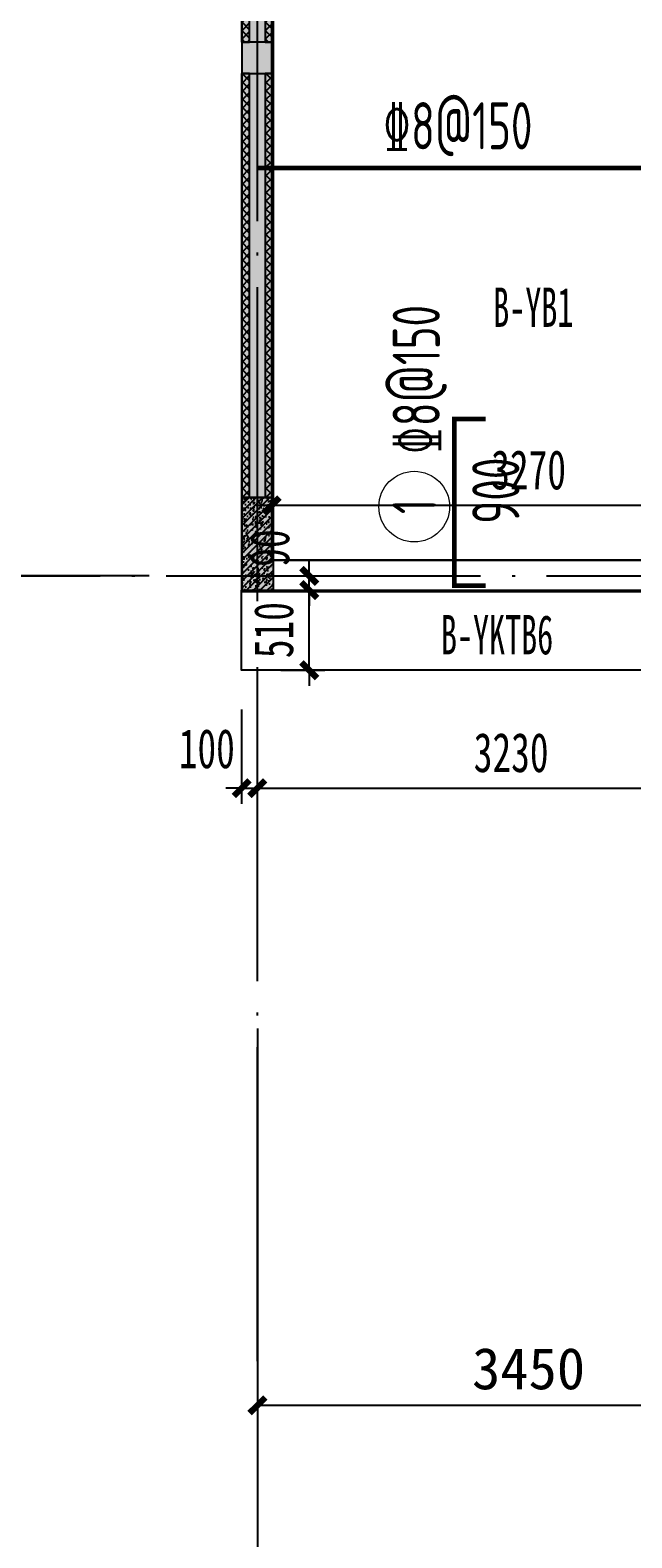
# Model space of a CAD drawing. Extents: x -3200779283 to -8106663, y 659664 to 1123462.
# Drawn here: x -8172147 to -8168318, y 760744 to 770345 of the extents above; entities that cross this region are included whole.
import ezdxf
from ezdxf.enums import TextEntityAlignment as Align

# ---------------------------------------------------------------- set-up
doc = ezdxf.new("R2010")
doc.units = 0
doc.header["$LTSCALE"] = 1000
doc.header["$MEASUREMENT"] = 0
for name, pattern in [('125-墙体$0$CONTINOUS', [0]), ('3#-轴线$0$DOTE', [2.42, 2, -0.2, 0.02, -0.2]), ('3#4#5#$0$DASH', [0.35, 0.25, -0.1]), ('DASH', [0.35, 0.25, -0.1])]:
    doc.linetypes.add(name, pattern=pattern)
doc.layers.get('Defpoints').update_dxf_attribs({"color": 30, "linetype": 'DASH'})
for name, color, linetype in [('125-墙体$0$S-WALL', 40, 'Continuous'), ('125-墙体$0$S-WALL-BEAM', 120, 'Continuous'), ('125-墙体$0$S-WALL-COLU', 252, '125-墙体$0$CONTINOUS'), ('125-墙体$0$S-WALL-COLU-HATC', 16, 'Continuous'), ('125-墙体$0$S-WALL-HATC', 253, 'Continuous'), ('3#-轴线$0$3#-轴号$0$A-ANNO-AXIS-CIRC', 3, 'Continuous'), ('3#-轴线$0$3#-轴号$0$A-ANNO-DIMS', 3, 'Continuous'), ('3#-轴线$0$A-ANNO-DOTE', 10, '3#-轴线$0$DOTE'), ('3#4#5#$0$PC-SLAB', 6, '3#4#5#$0$DASH'), ('3#4#5#$0$S-ANNO-TEXT', 7, 'Continuous'), ('3#4#5#$0$S-DIMS-SLAB', 120, 'Continuous'), ('3#4#5#$0$S-PC-FQ', 4, 'Continuous'), ('3#4#5#$0$S-PC-FQ-WYQ', 4, 'Continuous'), ('3#4#5#$0$S-PC-SLAB', 6, 'Continuous'), ('3#4#5#$0$可计入现浇段', 60, 'Continuous'), ('DIM', 3, 'Continuous'), ('S-REIN', 1, 'Continuous'), ('S-REIN-TEXT', 7, 'Continuous')]:
    doc.layers.add(name, color=color, linetype=linetype)
doc.layers.add('提资不打印', color=2, linetype='Continuous', plot=False)
doc.layers.add('楼板正筋文字', color=7, linetype='Continuous', lineweight=18)
doc.styles.add('3#-轴线$0$3#-轴号$0$_TCH_DIM_T3', font='')
doc.styles.add('3#4#5#$0$外部参照 1$0$宋体', font='', dxfattribs={"width": 0.8})
doc.styles.add('3#4#5#$0$楷体', font='', dxfattribs={"width": 0.7})
doc.styles.add('FromPkpm', font='Pkpmeng', dxfattribs={"width": 0.7, "bigfont": 'Pkpmchn'})
doc.styles.add('TSSD_Dimension', font='tssdeng.shx', dxfattribs={"width": 0.7, "bigfont": 'hztxt.shx'})
doc.styles.get('3#-轴线$0$3#-轴号$0$_TCH_DIM_T3').set_extended_font_data('SimSun')
doc.styles.get('3#4#5#$0$外部参照 1$0$宋体').set_extended_font_data('SimSun')
doc.styles.get('3#4#5#$0$楷体').set_extended_font_data('KaiTi_GB2312')
doc.dimstyles.new('3#-轴线$0$3#-轴号$0$_TCH_ARCH&&100', dxfattribs={"dimtxt": 264.345992, "dimasz": 100, "dimexe": 250, "dimexo": 300, "dimgap": 100, "dimtad": 1, "dimdec": 0, "dimzin": 0, "dimdsep": 46, "dimtxsty": '3#-轴线$0$3#-轴号$0$_TCH_DIM_T3', "dimblk": '3#-轴线$0$3#-轴号$0$_ArchTick', "dimcen": 0.09, "dimclrt": 7, "dimazin": 2, "dimtfac": 1, "dimtdec": 0, "dimtix": 1, "dimtmove": 2, "dimatfit": 3, "dimfxl": 100, "dimtolj": 1, "dimtzin": 0, "dimarcsym": 0})
doc.dimstyles.new('3#4#5#$0$TSSD_100_100', dxfattribs={"dimtxt": 250, "dimasz": 100, "dimexe": 100, "dimexo": 250, "dimgap": 100, "dimtad": 1, "dimdec": 0, "dimzin": 0, "dimdsep": 46, "dimtxsty": '3#4#5#$0$楷体', "dimblk": '3#4#5#$0$_ArchTick', "dimcen": 0, "dimdle": 100, "dimclrt": 7, "dimadec": 0, "dimazin": 0, "dimtfac": 1, "dimtdec": 0, "dimtix": 1, "dimtmove": 2, "dimatfit": 3, "dimfxl": 1, "dimtolj": 1, "dimtzin": 0, "dimarcsym": 0})

# ---------------------------------------------------------------- blocks, each defined once
blk = doc.blocks.new('ban')
at = {"layer": 'S-REIN', "const_width": 30}
blk.add_lwpolyline([(1452.5, -312.5), (1252.5, -312.5), (1252.5, 750), (1452.5, 750)], dxfattribs=at)
at = {"layer": 'S-REIN-TEXT', "lineweight": 18}
blk.add_circle((997.5, 191.3), 225, dxfattribs=at)
at = {"layer": '提资不打印', "color": 2, "const_width": 30}
blk.add_lwpolyline([(0, 2348), (3450, 2348)], dxfattribs=at)
at = {"layer": 'DIM', "color": 7, "style": 'TSSD_Dimension', "width": 0.7}
blk.add_text('900', height=300, rotation=90, dxfattribs=at).set_placement((1666.5, 81.9))
at = {"layer": 'S-REIN-TEXT', "lineweight": 25, "style": 'FromPkpm', "width": 0.7}
blk.add_text('%%1328@150', height=300, rotation=450, dxfattribs=at).set_placement((1160.5, 523.5))
at = {"layer": 'S-REIN-TEXT', "lineweight": 18, "style": 'FromPkpm', "width": 0.7}
blk.add_text('1', height=280, rotation=450, dxfattribs=at).set_placement((997.5, 191.3), align=Align.MIDDLE_CENTER)
at = {"layer": '提资不打印', "lineweight": 25, "style": 'FromPkpm', "width": 0.7}
blk.add_text('%%1328@150', height=300, dxfattribs=at).set_placement((797.4, 2466.6))
blk = doc.blocks.new('3#4#5#$0$B-YWQ15')
at = {"layer": '3#4#5#$0$S-PC-FQ-WYQ'}
h = blk.add_hatch(dxfattribs=at)
h.set_pattern_fill('ANSI37', color=256, scale=12, angle=90)
h.set_pattern_definition([(135, (-970766.46, 834939.808), (-26.9407684, -26.9407684), []), (225, (-970766.46, 834939.808), (26.9407684, -26.9407684), [])])
h.paths.add_polyline_path([(-108963.8, 319088.3), (-108913.8, 319088.3), (-108914, 321788.4), (-108964, 321788.4)])
h = blk.add_hatch(dxfattribs=at)
h.set_pattern_fill('ANSI37', color=256, scale=12, angle=90)
h.set_pattern_definition([(135, (-970616.46, 834939.808), (-26.9407684, -26.9407684), []), (225, (-970616.46, 834939.808), (26.9407684, -26.9407684), [])])
h.paths.add_polyline_path([(-108813.8, 319088.3), (-108763.8, 319088.3), (-108764, 321788.4), (-108814, 321788.4)])
for points in [[(-108963.8, 319088.3), (-108913.8, 319088.3), (-108914, 321788.4), (-108964, 321788.4)], [(-108964, 321788.4), (-108764, 321788.4), (-108763.8, 319088.3), (-108963.8, 319088.3)], [(-108813.8, 319088.3), (-108763.8, 319088.3), (-108764, 321788.4), (-108814, 321788.4)]]:
    blk.add_lwpolyline(points, close=True, dxfattribs=at)
blk = doc.blocks.new('3#4#5#$0$B-YWQ7')
at = {"layer": '3#4#5#$0$S-PC-FQ'}
h = blk.add_hatch(dxfattribs=at)
h.set_pattern_fill('HONEY', color=6, scale=100)
h.set_pattern_definition([(0, (-2908947.837, 574047.362), (18.75, 10.8253175), [12.5, -25]), (120, (-2908947.837, 574047.362), (-18.74999996, 10.82531757), [12.5, -25]), (60, (-2908947.837, 574047.362), (4e-08, 21.65063507), [-25, 12.5])])
h.paths.add_polyline_path([(-147955.8, 325388.4), (-147855.8, 325388.4), (-147856, 324388.4), (-147956, 324388.4)])
at = {"layer": '3#4#5#$0$S-PC-FQ-WYQ'}
h = blk.add_hatch(dxfattribs=at)
h.set_pattern_fill('ANSI37', color=256, scale=12, angle=90)
h.set_pattern_definition([(135, (-1009808.17, 839489.796), (-26.9407684, -26.9407684), []), (225, (-1009808.17, 839489.796), (26.9407684, -26.9407684), [])])
h.paths.add_polyline_path([(-148006, 326088.4), (-147956, 326088.4), (-147955.8, 326488.4), (-148005.8, 326488.4)])
h = blk.add_hatch(dxfattribs=at)
h.set_pattern_fill('ANSI37', color=256, scale=12, angle=90)
h.set_pattern_definition([(135, (-1009658.17, 839489.796), (-26.9407684, -26.9407684), []), (225, (-1009658.17, 839489.796), (26.9407684, -26.9407684), [])])
h.paths.add_polyline_path([(-147856, 326088.4), (-147806, 326088.4), (-147805.8, 326488.4), (-147855.8, 326488.4)])
h = blk.add_hatch(dxfattribs=at)
h.set_pattern_fill('ANSI37', color=256, scale=12, angle=90)
h.set_pattern_definition([(135, (-1009808.172, 838539.798), (-26.9407684, -26.9407684), []), (225, (-1009808.172, 838539.798), (26.9407684, -26.9407684), [])])
h.paths.add_polyline_path([(-148005.8, 324388.4), (-147955.8, 324388.4), (-147955.8, 325388.4), (-148005.8, 325388.4)])
h = blk.add_hatch(dxfattribs=at)
h.set_pattern_fill('ANSI37', color=256, scale=12, angle=90)
h.set_pattern_definition([(135, (-1009658.172, 838539.798), (-26.9407684, -26.9407684), []), (225, (-1009658.172, 838539.798), (26.9407684, -26.9407684), [])])
h.paths.add_polyline_path([(-147855.8, 324388.4), (-147805.8, 324388.4), (-147805.8, 325388.4), (-147855.8, 325388.4)])
h = blk.add_hatch(dxfattribs=at)
h.set_pattern_fill('ANSI37', color=256, scale=12, angle=90)
h.set_pattern_definition([(135, (-1009808.04, 836589.806), (-26.9407684, -26.9407684), []), (225, (-1009808.04, 836589.806), (26.9407684, -26.9407684), [])])
h.paths.add_polyline_path([(-148005.9, 322088.4), (-147955.9, 322088.4), (-147955.6, 323688.4), (-148005.6, 323688.4)])
h = blk.add_hatch(dxfattribs=at)
h.set_pattern_fill('ANSI37', color=256, scale=12, angle=90)
h.set_pattern_definition([(135, (-1009658.04, 836589.806), (-26.9407684, -26.9407684), []), (225, (-1009658.04, 836589.806), (26.9407684, -26.9407684), [])])
h.paths.add_polyline_path([(-147855.9, 322088.4), (-147805.9, 322088.4), (-147805.6, 323688.4), (-147855.6, 323688.4)])
at = {"layer": '3#4#5#$0$S-PC-FQ', "color": 6}
blk.add_lwpolyline([(-147955.8, 325388.4), (-147855.8, 325388.4), (-147855.9, 324388.4), (-147955.9, 324388.4)], close=True, dxfattribs=at)
at = {"layer": '3#4#5#$0$S-PC-FQ-WYQ'}
for points in [[(-148006, 326088.4), (-147956, 326088.4), (-147955.8, 326488.4), (-148005.8, 326488.4)], [(-148005.8, 326488.4), (-147805.8, 326488.4), (-147806, 326088.4), (-148006, 326088.4)], [(-147856, 326088.4), (-147806, 326088.4), (-147805.8, 326488.4), (-147855.8, 326488.4)], [(-148006, 326088.4), (-147805.8, 326088.4), (-147805.8, 325388.4), (-148006, 325388.4)], [(-148005.8, 324388.4), (-147955.8, 324388.4), (-147955.8, 325388.4), (-148005.8, 325388.4)], [(-148005.8, 325388.4), (-147805.8, 325388.4), (-147805.8, 324388.4), (-148005.8, 324388.4)], [(-147855.8, 324388.4), (-147805.8, 324388.4), (-147805.8, 325388.4), (-147855.8, 325388.4)], [(-148006, 324388.4), (-147805.8, 324388.4), (-147805.6, 323688.4), (-148005.9, 323688.4)], [(-148005.9, 322088.4), (-147955.9, 322088.4), (-147955.6, 323688.4), (-148005.6, 323688.4)], [(-148005.6, 323688.4), (-147805.6, 323688.4), (-147805.9, 322088.4), (-148005.9, 322088.4)], [(-147855.9, 322088.4), (-147805.9, 322088.4), (-147805.6, 323688.4), (-147855.6, 323688.4)]]:
    blk.add_lwpolyline(points, close=True, dxfattribs=at)
blk = doc.blocks.new('3#4#5#$0$A$C53EF3948')
at = {"layer": '3#4#5#$0$可计入现浇段'}
blk.add_lwpolyline([(199.9, -8000), (199.9, -8000), (199.9, -8000), (199.9, -7800), (199.9, -7800), (199.9, -7800), (-0.1, -7800), (-0.1, -8000), (199.9, -8000)], dxfattribs=at)
at = {"layer": '3#4#5#$0$S-PC-FQ-WYQ'}
for name, p in [('3#4#5#$0$B-YWQ7', (148005.8, -329888.5)), ('3#4#5#$0$B-YWQ15', (108963.7, -329788.4))]:
    blk.add_blockref(name, p, dxfattribs=at)
blk = doc.blocks.new('3#4#5#$0$_ArchTick')
at = {"color": 0, "linetype": 'ByBlock', "const_width": 0.4}
blk.add_lwpolyline([(-0.5, -0.5), (0.5, 0.5)], dxfattribs=at)
blk = doc.blocks.new('*D965')
at = {"layer": '3#4#5#$0$S-DIMS-SLAB', "color": 0, "lineweight": -2, "transparency": 16777216}
for p, q in [((-0.6, -750.2), (-0.6, -1351.4)), ((99, -750.2), (99, -1351.4)), ((-0.6, -1251.4), (-100.6, -1251.4)), ((-0.6, -1251.4), (99, -1251.4)), ((99, -1251.4), (199, -1251.4))]:
    blk.add_line(p, q, dxfattribs=at)
at = {"layer": 'Defpoints', "color": 0, "transparency": 16777216}
for p in [(-0.6, -500.2), (99, -500.2), (99, -1251.4)]:
    blk.add_point(p, dxfattribs=at)
at = {"layer": '3#4#5#$0$S-DIMS-SLAB', "color": 0, "lineweight": -2, "transparency": 16777216, "xscale": 100, "yscale": 100, "zscale": 100}
blk.add_blockref('3#4#5#$0$_ArchTick', (-0.6, -1251.4), dxfattribs=at)
at = {"layer": '3#4#5#$0$S-DIMS-SLAB', "color": 0, "lineweight": -2, "transparency": 16777216, "xscale": 100, "yscale": 100, "zscale": 100, "rotation": 180}
blk.add_blockref('3#4#5#$0$_ArchTick', (99, -1251.4), dxfattribs=at)
at = {"layer": '3#4#5#$0$S-DIMS-SLAB', "color": 7, "transparency": 16777216, "insert": (-222.4, -1001.4), "char_height": 250, "attachment_point": 5, "style": '3#4#5#$0$楷体'}
blk.add_mtext('\\A1;100', dxfattribs=at)
blk = doc.blocks.new('*D972')
at = {"layer": '3#4#5#$0$S-DIMS-SLAB', "color": 0, "lineweight": -2, "transparency": 16777216}
for p, q in [((429.3, 9.8), (429.3, 109.8)), ((249.3, 9.8), (529.3, 9.8)), ((429.3, -500.2), (429.3, 9.8)), ((249.3, -500.2), (529.3, -500.2)), ((429.3, -500.2), (429.3, -600.2))]:
    blk.add_line(p, q, dxfattribs=at)
at = {"layer": 'Defpoints', "color": 0, "transparency": 16777216}
for p in [(-0.7, 9.8), (429.3, 9.8), (-0.7, -500.2)]:
    blk.add_point(p, dxfattribs=at)
at = {"layer": '3#4#5#$0$S-DIMS-SLAB', "color": 0, "lineweight": -2, "transparency": 16777216, "xscale": 100, "yscale": 100, "zscale": 100}
for p, rotation in [((429.3, 9.8), 270), ((429.3, -500.2), 90)]:
    blk.add_blockref('3#4#5#$0$_ArchTick', p, dxfattribs=dict(at, rotation=rotation))
at = {"layer": '3#4#5#$0$S-DIMS-SLAB', "color": 7, "transparency": 16777216, "insert": (204.3, -245.2), "char_height": 250, "attachment_point": 5, "rotation": 90, "style": '3#4#5#$0$楷体'}
blk.add_mtext('\\A1;510', dxfattribs=at)
blk = doc.blocks.new('*D995')
at = {"layer": '3#4#5#$0$S-DIMS-SLAB', "color": 0, "lineweight": -2, "transparency": 16777216}
for p, q in [((99, -750.2), (99, -1351.4)), ((3329.4, -750.2), (3329.4, -1351.4)), ((-1, -1251.4), (3429.4, -1251.4))]:
    blk.add_line(p, q, dxfattribs=at)
at = {"layer": 'Defpoints', "color": 0, "transparency": 16777216}
for p in [(99, -500.2), (3329.4, -500.2), (3329.4, -1251.4)]:
    blk.add_point(p, dxfattribs=at)
at = {"layer": '3#4#5#$0$S-DIMS-SLAB', "color": 0, "lineweight": -2, "transparency": 16777216, "xscale": 100, "yscale": 100, "zscale": 100, "rotation": 180}
blk.add_blockref('3#4#5#$0$_ArchTick', (99, -1251.4), dxfattribs=at)
at = {"layer": '3#4#5#$0$S-DIMS-SLAB', "color": 0, "lineweight": -2, "transparency": 16777216, "xscale": 100, "yscale": 100, "zscale": 100}
blk.add_blockref('3#4#5#$0$_ArchTick', (3329.4, -1251.4), dxfattribs=at)
at = {"layer": '3#4#5#$0$S-DIMS-SLAB', "color": 7, "transparency": 16777216, "insert": (1714.2, -1026.4), "char_height": 250, "attachment_point": 5, "style": '3#4#5#$0$楷体'}
blk.add_mtext('\\A1;3230', dxfattribs=at)
blk = doc.blocks.new('*D1002')
at = {"layer": '3#4#5#$0$S-DIMS-SLAB', "color": 0, "lineweight": -2, "transparency": 16777216}
for p, q in [((429.3, 100), (429.3, 200)), ((250, 100), (529.3, 100)), ((429.3, 9.8), (429.3, 100)), ((250, 9.8), (529.3, 9.8)), ((429.3, 9.8), (429.3, -90.2))]:
    blk.add_line(p, q, dxfattribs=at)
at = {"layer": 'Defpoints', "color": 0, "transparency": 16777216}
for p in [(0, 100), (429.3, 100), (0, 9.8)]:
    blk.add_point(p, dxfattribs=at)
at = {"layer": '3#4#5#$0$S-DIMS-SLAB', "color": 0, "lineweight": -2, "transparency": 16777216, "xscale": 100, "yscale": 100, "zscale": 100}
for p, rotation in [((429.3, 100), 270), ((429.3, 9.8), 90)]:
    blk.add_blockref('3#4#5#$0$_ArchTick', p, dxfattribs=dict(at, rotation=rotation))
at = {"layer": '3#4#5#$0$S-DIMS-SLAB', "color": 7, "transparency": 16777216, "insert": (179.3, 277.3), "char_height": 250, "attachment_point": 5, "rotation": 90, "style": '3#4#5#$0$楷体'}
blk.add_mtext('\\A1;90', dxfattribs=at)
blk = doc.blocks.new('3#4#5#$0$ban111')
at = {"layer": '3#4#5#$0$S-PC-SLAB'}
blk.add_lwpolyline([(-231742, 402075), (-228472, 402075), (-228472, 406275), (-231742, 406275)], close=True, dxfattribs=at)
blk = doc.blocks.new('*D836')
at = {"layer": '3#4#5#$0$S-DIMS-SLAB', "color": 0, "lineweight": -2, "transparency": 16777216}
for p, q in [((147087, 155281.9), (147087, 154924.2)), ((150357, 155281.9), (150357, 154924.2)), ((150457, 155024.2), (146987, 155024.2))]:
    blk.add_line(p, q, dxfattribs=at)
at = {"layer": 'Defpoints', "color": 0, "transparency": 16777216}
for p in [(147087, 155531.9), (150357, 155531.9), (147087, 155024.2)]:
    blk.add_point(p, dxfattribs=at)
at = {"layer": '3#4#5#$0$S-DIMS-SLAB', "color": 0, "lineweight": -2, "transparency": 16777216, "xscale": 100, "yscale": 100, "zscale": 100, "rotation": 180}
blk.add_blockref('3#4#5#$0$_ArchTick', (147087, 155024.2), dxfattribs=at)
at = {"layer": '3#4#5#$0$S-DIMS-SLAB', "color": 0, "lineweight": -2, "transparency": 16777216, "xscale": 100, "yscale": 100, "zscale": 100}
blk.add_blockref('3#4#5#$0$_ArchTick', (150357, 155024.2), dxfattribs=at)
at = {"layer": '3#4#5#$0$S-DIMS-SLAB', "color": 7, "transparency": 16777216, "insert": (148722, 155249.2), "char_height": 250, "attachment_point": 5, "style": '3#4#5#$0$楷体'}
blk.add_mtext('\\A1;3270', dxfattribs=at)
blk = doc.blocks.new('125-墙体')
at = {"layer": '125-墙体$0$S-WALL-COLU-HATC'}
h = blk.add_hatch(dxfattribs=at)
h.set_pattern_fill('AR-CONC', color=256, scale=10)
h.set_pattern_definition([(50, (295941.93, -248457.834), (71.726018, -6.2752135), [7.5, -82.5]), (355, (295941.93, -248457.83), (-13.875133, 75.219213), [6, -66]), (100.4514, (295947.91, -248458.36), (57.850938, 68.943954), [6.374019, -70.114211]), (46.1842, (295941.93, -248437.83), (106.724105, -16.551901), [11.25, -123.75]), (96.6356, (295950.82, -248439.21), (93.46627, 97.411787), [9.56103, -105.1713]), (351.1842, (295941.93, -248437.83), (93.466195, 97.41186), [9, -99]), (21, (295951.93, -248442.834), (59.690705, -40.261889), [7.5, -82.5]), (326, (295951.93, -248442.83), (24.331533, 72.515005), [6, -66]), (71.4514, (295956.905, -248446.19), (84.022263, 32.25305), [6.374019, -70.114211]), (37.5, (295941.93, -248457.834), (1.2159855, 33.2893854), [0, -65.2, 0, -67, 0, -66.25]), (7.5, (295941.93, -248457.834), (26.3069537, 39.4411712), [0, -38.2, 0, -63.7, 0, -25.25]), (327.5, (295919.63, -248457.834), (53.3822436, -2.2554872), [0, -25, 0, -78, 0, -103.5]), (317.5, (295909.63, -248457.834), (58.318617, 10.010498), [0, -32.5, 0, -51.8, 0, -73.5])])
h.paths.add_polyline_path([(-100, -10600), (100, -10600), (100, -11200), (-100, -11200)])
h = blk.add_hatch(dxfattribs=at)
h.set_pattern_fill('ANSI31', color=256, scale=250, style=0)
h.set_pattern_definition([(45, (295941.93, -248457.834), (-22.097087, 22.097087), [])])
h.paths.add_polyline_path([(100, -10600), (-100, -10600), (-100, -11200), (100, -11200)])
at = {"layer": '125-墙体$0$S-WALL-HATC'}
blk.add_hatch(color=256, dxfattribs=at).paths.add_polyline_path([(100, -6100), (-100, -6100), (-100, -11200), (100, -11200)])
at = {"layer": '125-墙体$0$S-WALL'}
for p, q in [((-100, -6100), (-100, -11200)), ((100, -6100), (100, -11000)), ((100, -11000), (100, -11000)), ((100, -11000), (100, -11200)), ((-100, -11200), (100, -11200))]:
    blk.add_line(p, q, dxfattribs=at)
at = {"layer": '125-墙体$0$S-WALL-BEAM'}
blk.add_lwpolyline([(100, -11000), (100, -11200), (2800, -11200), (2800, -11000)], close=True, dxfattribs=at)
at = {"layer": '125-墙体$0$S-WALL-COLU', "lineweight": -2}
blk.add_lwpolyline([(-100, -10600), (100, -10600), (100, -11200), (-100, -11200)], close=True, dxfattribs=at)
blk = doc.blocks.new('3#-轴线$0$3#-轴号$0$_ArchTick')
at = {"color": 0, "linetype": 'ByBlock', "const_width": 0.4}
blk.add_lwpolyline([(-0.5, -0.5), (0.5, 0.5)], dxfattribs=at)
blk = doc.blocks.new('*D375')
at = {"layer": '3#-轴线$0$3#-轴号$0$A-ANNO-DIMS', "color": 0, "lineweight": -2, "transparency": 16777216}
for p, q in [((0, -15881.5), (0, -16631.5)), ((3450, -15881.5), (3450, -16631.5)), ((0, -16381.5), (3450, -16381.5))]:
    blk.add_line(p, q, dxfattribs=at)
at = {"layer": 'Defpoints', "color": 0, "transparency": 16777216}
for p in [(0, -15581.5), (3450, -15581.5), (3450, -16381.5)]:
    blk.add_point(p, dxfattribs=at)
at = {"layer": '3#-轴线$0$3#-轴号$0$A-ANNO-DIMS', "color": 0, "lineweight": -2, "transparency": 16777216, "xscale": 100, "yscale": 100, "zscale": 100, "rotation": 180}
blk.add_blockref('3#-轴线$0$3#-轴号$0$_ArchTick', (0, -16381.5), dxfattribs=at)
at = {"layer": '3#-轴线$0$3#-轴号$0$A-ANNO-DIMS', "color": 0, "lineweight": -2, "transparency": 16777216, "xscale": 100, "yscale": 100, "zscale": 100}
blk.add_blockref('3#-轴线$0$3#-轴号$0$_ArchTick', (3450, -16381.5), dxfattribs=at)
at = {"layer": '3#-轴线$0$3#-轴号$0$A-ANNO-DIMS', "color": 7, "transparency": 16777216, "insert": (1725, -16149.3), "char_height": 264.35, "attachment_point": 5, "style": '3#-轴线$0$3#-轴号$0$_TCH_DIM_T3'}
blk.add_mtext('\\A1;3450', dxfattribs=at)
blk = doc.blocks.new('3#4#5#$0$A$C7C4D4DCF')
at = {"layer": '3#4#5#$0$S-PC-SLAB'}
blk.add_lwpolyline([(3329.4, -500.2), (-0.6, -500.2), (-0.6, 9.8), (3329.4, 9.8)], close=True, dxfattribs=at)
at = {"layer": '3#4#5#$0$PC-SLAB', "linetype": 'ByBlock', "style": '3#4#5#$0$外部参照 1$0$宋体', "width": 0.6}
blk.add_text('B-YKTB6', height=250, rotation=360, dxfattribs=at).set_placement((1624.6, -276.2), align=Align.MIDDLE)
at = {"layer": '3#4#5#$0$S-DIMS-SLAB'}
dim = blk.add_linear_dim(base=(429.3, 100), p1=(0, 9.8), p2=(0, 100), angle=90, dimstyle='3#4#5#$0$TSSD_100_100', dxfattribs=at)
dim.commit()
dim.dimension.update_dxf_attribs({"geometry": '*D1002', "text_midpoint": (179.3, 277.3), "dimtype": 128})
dim = blk.add_linear_dim(base=(429.3, 9.8), p1=(-0.7, -500.2), p2=(-0.7, 9.8), angle=90, dimstyle='3#4#5#$0$TSSD_100_100', dxfattribs=at)
dim.commit()
dim.dimension.update_dxf_attribs({"geometry": '*D972', "text_midpoint": (204.3, -245.2)})
dim = blk.add_linear_dim(base=(99, -1251.4), p1=(-0.6, -500.2), p2=(99, -500.2), dimstyle='3#4#5#$0$TSSD_100_100', dxfattribs=at)
dim.commit()
dim.dimension.update_dxf_attribs({"geometry": '*D965', "text_midpoint": (-222.4, -1001.4), "dimtype": 128})
dim = blk.add_linear_dim(base=(3329.4, -1251.4), p1=(99, -500.2), p2=(3329.4, -500.2), dimstyle='3#4#5#$0$TSSD_100_100', dxfattribs=at)
dim.commit()
dim.dimension.update_dxf_attribs({"geometry": '*D995', "text_midpoint": (1714.2, -1026.4)})
blk = doc.blocks.new('3#4#5#$0$5#')
at = {"layer": '3#4#5#$0$S-ANNO-TEXT'}
blk.add_blockref('3#4#5#$0$ban111', (378828.8, -247399.9), dxfattribs=at)
at = {"layer": '3#4#5#$0$PC-SLAB', "linetype": 'ByBlock', "style": '3#4#5#$0$外部参照 1$0$宋体', "width": 0.6}
blk.add_text('B-YB1', height=250, dxfattribs=at).set_placement((148752.1, 156286.2), align=Align.MIDDLE)
at = {"layer": '3#4#5#$0$S-DIMS-SLAB'}
dim = blk.add_linear_dim(base=(147087, 155024.2), p1=(150357, 155531.9), p2=(147087, 155531.9), angle=180, dimstyle='3#4#5#$0$TSSD_100_100', dxfattribs=at)
dim.commit()
dim.dimension.update_dxf_attribs({"geometry": '*D836', "text_midpoint": (148722, 155249.2)})
blk = doc.blocks.new('3#-轴线$0$3#-轴号')
at = {"layer": '3#-轴线$0$3#-轴号$0$A-ANNO-AXIS-CIRC'}
for p, q in [((-689.4, -11100), (-4689.4, -11100)), ((0, -13981.5), (0, -17981.5))]:
    blk.add_line(p, q, dxfattribs=at)
at = {"layer": '3#-轴线$0$3#-轴号$0$A-ANNO-DIMS'}
dim = blk.add_aligned_dim(p1=(0, -15581.5), p2=(3450, -15581.5), distance=-800, dimstyle='3#-轴线$0$3#-轴号$0$_TCH_ARCH&&100', dxfattribs=at)
dim.commit()
dim.dimension.update_dxf_attribs({"geometry": '*D375', "text_midpoint": (1725, -16149.3)})
blk = doc.blocks.new('3#-轴线')
at = {"layer": '3#-轴线$0$A-ANNO-DOTE'}
for points in [[(0, -16100), (0, 5500)], [(-3000, -11100), (44800, -11100)]]:
    blk.add_lwpolyline(points, dxfattribs=at)
blk.add_blockref('3#-轴线$0$3#-轴号', (0, 0))

msp = doc.modelspace()

# ---------------------------------------------------------------- block references
for name in ['3#-轴线', '125-墙体']:
    msp.add_blockref(name, (-8170700.4, 777969.5))
at = {"layer": '3#4#5#$0$S-ANNO-TEXT'}
msp.add_blockref('3#4#5#$0$A$C53EF3948', (-8170800.4, 778069.7), dxfattribs=at)
at = {"layer": '3#4#5#$0$S-PC-SLAB'}
msp.add_blockref('3#4#5#$0$5#', (-8317697.2, 612294.7), dxfattribs=at)
at = {"layer": '3#4#5#$0$S-PC-SLAB', "color": 1}
msp.add_blockref('3#4#5#$0$A$C7C4D4DCF', (-8170800.4, 766769.7), dxfattribs=at)
at = {"layer": '楼板正筋文字'}
msp.add_blockref('ban', (-8170700.4, 767119.6), dxfattribs=at)

doc.saveas('drawing.dxf')
